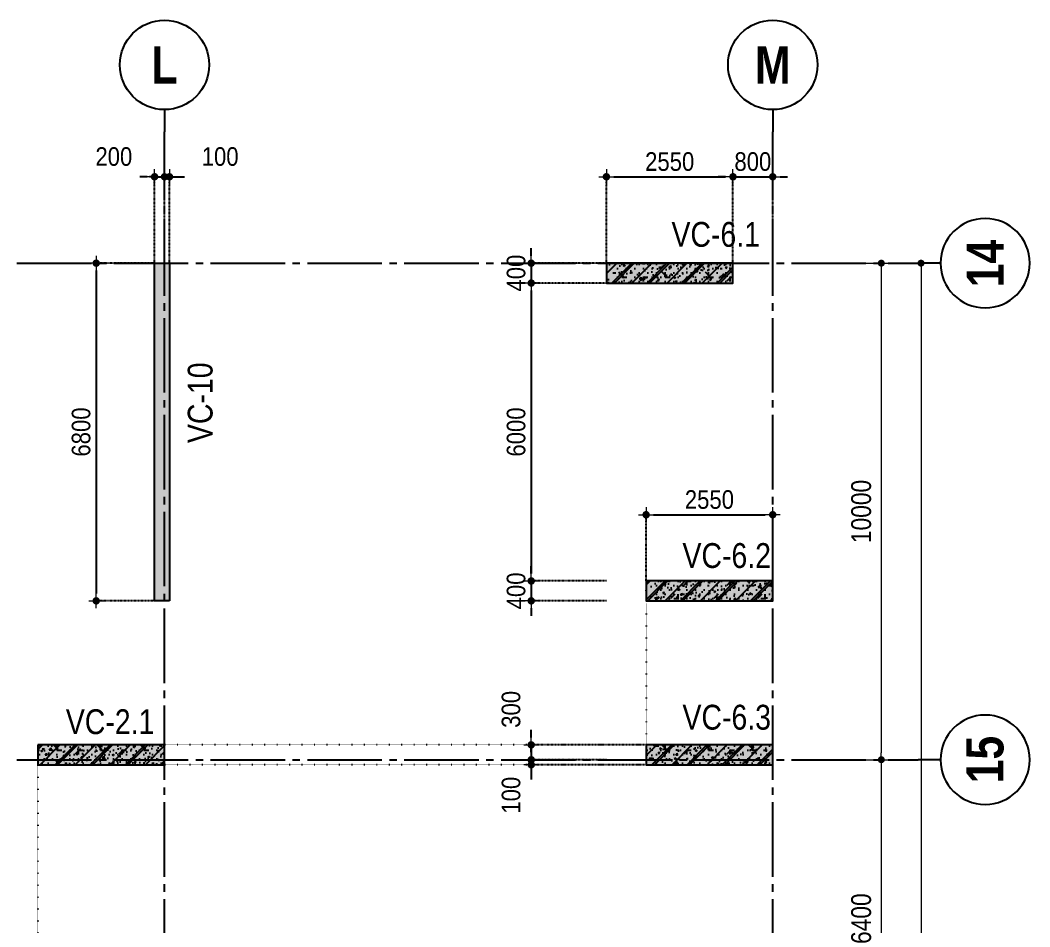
# Model space of a CAD drawing. Header units: millimetres. Extents: x -3973692 to -2843767, y 592734 to 838475.
# Drawn here: x -3264102 to -3243767, y 645467 to 663724 of the extents above; entities that cross this region are included whole.
import ezdxf
from ezdxf.enums import TextEntityAlignment as Align

# ---------------------------------------------------------------- set-up
doc = ezdxf.new("R2010")
doc.units = ezdxf.units.MM
doc.header["$MEASUREMENT"] = 0
doc.header["$PDMODE"] = 3
doc.header["$PDSIZE"] = -20
for name, pattern in [('CHG_XX_Luoi truc-Block C$0$MB_Luoi truc-150-TWC$0$Center101', [13, 10, -1, 1, -1]), ('DIVIDE2', [15.87499999999999, 6.349999999999998, -3.174999999999998, 0, -3.174999999999998, 0, -3.174999999999998]), ('DOT2', [0.125, 0, -0.125]), ('HIDDEN5', [2.8375, 1.25, -1.5875])]:
    doc.linetypes.add(name, pattern=pattern)
doc.layers.get('0').update_dxf_attribs({"lineweight": 9})
doc.layers.get('Defpoints').update_dxf_attribs({"color": 10, "lineweight": 0})
for name, color, linetype, lineweight in [("'S_General_Dim_1", 1, 'Continuous', 18), ("'S_General_Divide_3 Intermediate", 3, 'DIVIDE2', 40), ('CHG_XX_Cot_Block C-T2-3$0$Dim 200', 1, 'Continuous', 5), ('CHG_XX_Luoi truc-Block C$0$Dim 200', 1, 'Continuous', 5), ('TEXT', 7, 'Continuous', 15)]:
    doc.layers.add(name, color=color, linetype=linetype, lineweight=lineweight)
for name, color, linetype in [('CHG_XX_Cot_Block C-T2-3$0$mb_cot tang 4-8 twc$0$Concrete Hatch', 218, 'Continuous'), ('CHG_XX_Cot_Block C-T2-3$0$mb_cot tang 4-8 twc$0$Concrete Line', 6, 'Continuous'), ('CHG_XX_Cot_Block C-T2-3$0$mb_cot tang 4-8 twc$0$Concrete Solid', 216, 'Continuous'), ('CHG_XX_Luoi truc-Block C$0$MB_Luoi truc-150-TWC$0$Grid', 34, 'Continuous'), ('CHG_XX_Luoi truc-Block C$0$MB_Luoi truc-150-TWC$0$Grid Line', 251, 'CHG_XX_Luoi truc-Block C$0$MB_Luoi truc-150-TWC$0$Center101'), ('dim', 1, 'Continuous')]:
    doc.layers.add(name, color=color, linetype=linetype)
doc.styles.add('arial', font='arial.ttf', dxfattribs={"width": 0.85})
doc.styles.add('CHG_XX_Luoi truc-Block C$0$MB_Luoi truc-150-TWC$0$Grid A-F$0$VNI-HelveCB', font='')
doc.styles.add('CHG_XX_Luoi truc-Block C$0$Star-HelCon', font='')
doc.styles.add('TTP-HelCon', font='')
doc.styles.get('CHG_XX_Luoi truc-Block C$0$MB_Luoi truc-150-TWC$0$Grid A-F$0$VNI-HelveCB').set_extended_font_data('VNI-Helve-Condense', bold=True)
doc.styles.get('CHG_XX_Luoi truc-Block C$0$Star-HelCon').set_extended_font_data('VNI-Helve-Condense')
doc.styles.get('TTP-HelCon').set_extended_font_data('VNI-Helve-Condense')
doc.dimstyles.new('150', dxfattribs={"dimscale": 150, "dimtxt": 2.5, "dimasz": 1, "dimexe": 0, "dimexo": 0, "dimgap": 0.75, "dimtad": 1, "dimdec": 0, "dimzin": 9, "dimdsep": 46, "dimtxsty": 'arial', "dimblk1": 'DIMDOT', "dimblk2": 'DIMDOT', "dimsah": 1, "dimcen": 2, "dimdle": 3, "dimclre": 8, "dimclrt": 2, "dimadec": 0, "dimazin": 0, "dimtfac": 1, "dimtdec": 0, "dimtix": 1, "dimtmove": 2, "dimatfit": 3, "dimldrblk": 'DIMPIJL', "dimfxl": 1, "dimtvp": 1.8, "dimtolj": 1, "dimtzin": 0, "dimarcsym": 0})
doc.dimstyles.new('CHG_XX_Luoi truc-Block C$0$Dim 200', dxfattribs={"dimscale": 200, "dimtxt": 2, "dimasz": 0.7, "dimexe": 1, "dimexo": 1, "dimgap": 1, "dimtad": 1, "dimdec": 0, "dimzin": 12, "dimdsep": 46, "dimtxsty": 'CHG_XX_Luoi truc-Block C$0$Star-HelCon', "dimblk": 'CHG_XX_Luoi truc-Block C$0$_Dot', "dimcen": 1, "dimclrd": 256, "dimclre": 256, "dimclrt": 3, "dimadec": 0, "dimazin": 0, "dimtfac": 1, "dimtdec": 0, "dimtix": 1, "dimtmove": 2, "dimatfit": 3, "dimldrblk": 'CHG_XX_Luoi truc-Block C$0$HTT Arrow 30', "dimfxl": 1, "dimtolj": 1, "dimtzin": 0, "dimarcsym": 0})

# ---------------------------------------------------------------- blocks, each defined once
blk = doc.blocks.new('CHG_XX_Luoi truc-Block C$0$_Dot')
at = {"color": 0, "linetype": 'ByBlock', "lineweight": -2}
blk.add_line((-0.5, 0), (-1, 0), dxfattribs=at)
at = {"color": 0, "linetype": 'ByBlock', "const_width": 0.5}
blk.add_lwpolyline([(-0.25, 0, 1), (0.25, 0, 1)], format="xyb", close=True, dxfattribs=at)
blk = doc.blocks.new('*D3089')
at = {"layer": 'CHG_XX_Luoi truc-Block C$0$Dim 200', "lineweight": -2, "transparency": 16777216}
for p, q in [((8067039.849096898, 997243.8145386504), (8068331.040285542, 997243.8145386504)), ((8068131.040285542, 997103.8145386504), (8068131.040285542, 987383.81453865)), ((8067039.849096898, 987243.81453865), (8068331.040285542, 987243.81453865))]:
    blk.add_line(p, q, dxfattribs=at)
at = {"layer": 'Defpoints', "color": 0, "transparency": 16777216}
for p in [(8066839.849096898, 997243.8145386504), (8066839.849096898, 987243.81453865), (8068131.040285542, 987243.81453865)]:
    blk.add_point(p, dxfattribs=at)
at = {"layer": 'CHG_XX_Luoi truc-Block C$0$Dim 200', "lineweight": -2, "transparency": 16777216, "xscale": 140, "yscale": 140, "zscale": 140}
for p, rotation in [((8068131.040285542, 997243.8145386504), 90), ((8068131.040285542, 987243.81453865), 270)]:
    blk.add_blockref('CHG_XX_Luoi truc-Block C$0$_Dot', p, dxfattribs=dict(at, rotation=rotation))
at = {"layer": 'CHG_XX_Luoi truc-Block C$0$Dim 200', "color": 3, "transparency": 16777216, "insert": (8067726.773618875, 992243.8145386515), "char_height": 400, "attachment_point": 5, "rotation": 90, "style": 'CHG_XX_Luoi truc-Block C$0$Star-HelCon'}
blk.add_mtext('\\A1;10000', dxfattribs=at)
blk = doc.blocks.new('CHG_XX_Luoi truc-Block C$0$HTT Arrow 30')
blk.add_hatch(color=256).paths.add_polyline_path([(-2.5, 0.3750000000000002), (-2.5, -0.3749999999999998), (0, 0)])
at = {"color": 0, "linetype": 'ByBlock', "lineweight": -2}
for p, q in [((0, 0), (-2.5, 0.3750000000000002)), ((-2.5, -0.3749999999999998), (-2.5, 0.3750000000000002)), ((0, 0), (-2.5, -0.3749999999999998))]:
    blk.add_line(p, q, dxfattribs=at)
blk = doc.blocks.new('*D3090')
at = {"layer": 'CHG_XX_Luoi truc-Block C$0$Dim 200', "lineweight": -2, "transparency": 16777216}
for p, q in [((8067039.849096898, 987243.81453865), (8068331.040285542, 987243.81453865)), ((8068131.040285542, 987103.81453865), (8068131.040285542, 980983.81453865)), ((8067459.727833977, 980843.81453865), (8068331.040285542, 980843.81453865))]:
    blk.add_line(p, q, dxfattribs=at)
at = {"layer": 'Defpoints', "color": 0, "transparency": 16777216}
for p in [(8066839.849096898, 987243.81453865), (8067259.727833977, 980843.81453865), (8068131.040285542, 980843.81453865)]:
    blk.add_point(p, dxfattribs=at)
at = {"layer": 'CHG_XX_Luoi truc-Block C$0$Dim 200', "lineweight": -2, "transparency": 16777216, "xscale": 140, "yscale": 140, "zscale": 140}
for p, rotation in [((8068131.040285542, 987243.81453865), 90), ((8068131.040285542, 980843.81453865), 270)]:
    blk.add_blockref('CHG_XX_Luoi truc-Block C$0$_Dot', p, dxfattribs=dict(at, rotation=rotation))
at = {"layer": 'CHG_XX_Luoi truc-Block C$0$Dim 200', "color": 3, "transparency": 16777216, "insert": (8067726.773618875, 984043.8145386513), "char_height": 400, "attachment_point": 5, "rotation": 90, "style": 'CHG_XX_Luoi truc-Block C$0$Star-HelCon'}
blk.add_mtext('\\A1;6400', dxfattribs=at)
blk = doc.blocks.new('*D3094')
at = {"layer": 'CHG_XX_Luoi truc-Block C$0$Dim 200', "lineweight": -2, "transparency": 16777216}
for p, q in [((8067886.504521646, 997243.8145386504), (8069130.539711094, 997243.8145386504)), ((8068930.539711094, 997103.8145386504), (8068930.539711094, 948533.81453865)), ((8067886.504521646, 948393.81453865), (8069130.539711094, 948393.81453865))]:
    blk.add_line(p, q, dxfattribs=at)
at = {"layer": 'Defpoints', "color": 0, "transparency": 16777216}
for p in [(8067686.504521646, 997243.8145386504), (8067686.504521646, 948393.81453865), (8068930.539711094, 948393.81453865)]:
    blk.add_point(p, dxfattribs=at)
at = {"layer": 'CHG_XX_Luoi truc-Block C$0$Dim 200', "lineweight": -2, "transparency": 16777216, "xscale": 140, "yscale": 140, "zscale": 140}
for p, rotation in [((8068930.539711094, 997243.8145386504), 90), ((8068930.539711094, 948393.81453865), 270)]:
    blk.add_blockref('CHG_XX_Luoi truc-Block C$0$_Dot', p, dxfattribs=dict(at, rotation=rotation))
at = {"layer": 'CHG_XX_Luoi truc-Block C$0$Dim 200', "color": 3, "transparency": 16777216, "insert": (8068526.273044428, 972818.8145386515), "char_height": 400, "attachment_point": 5, "rotation": 90, "style": 'CHG_XX_Luoi truc-Block C$0$Star-HelCon'}
blk.add_mtext('\\A1;48850', dxfattribs=at)
blk = doc.blocks.new('*U3101')
at = {"layer": 'CHG_XX_Luoi truc-Block C$0$MB_Luoi truc-150-TWC$0$Grid', "lineweight": -2}
blk.add_line((0, 449), (0, 446), dxfattribs=at)
blk.add_circle((0, 455), 6, dxfattribs=at)
at = {"layer": 'CHG_XX_Luoi truc-Block C$0$MB_Luoi truc-150-TWC$0$Grid Line'}
blk.add_line((0, 0), (0, 446), dxfattribs=at)
at = {"layer": 'CHG_XX_Luoi truc-Block C$0$MB_Luoi truc-150-TWC$0$Grid', "lineweight": -2, "style": 'CHG_XX_Luoi truc-Block C$0$MB_Luoi truc-150-TWC$0$Grid A-F$0$VNI-HelveCB'}
for tag, p in [('GRIDSUB', (0, 455)), ('GRID', (0, -9))]:
    blk.add_attdef(tag, text='', height=5, dxfattribs=at).set_placement(p, align=Align.MIDDLE)
blk = doc.blocks.new('*U3103')
at = {"layer": 'CHG_XX_Luoi truc-Block C$0$MB_Luoi truc-150-TWC$0$Grid', "lineweight": -2}
blk.add_line((0, 363), (0, 360), dxfattribs=at)
blk.add_circle((0, 369), 6, dxfattribs=at)
at = {"layer": 'CHG_XX_Luoi truc-Block C$0$MB_Luoi truc-150-TWC$0$Grid Line'}
blk.add_line((0, 0), (0, 360), dxfattribs=at)
at = {"layer": 'CHG_XX_Luoi truc-Block C$0$MB_Luoi truc-150-TWC$0$Grid', "lineweight": -2, "style": 'CHG_XX_Luoi truc-Block C$0$MB_Luoi truc-150-TWC$0$Grid A-F$0$VNI-HelveCB'}
for tag, p in [('GRIDSUB', (0, 369)), ('GRID', (0, -9))]:
    blk.add_attdef(tag, text='', height=5, dxfattribs=at).set_placement(p, align=Align.MIDDLE)
blk = doc.blocks.new('*U3102')
at = {"layer": 'CHG_XX_Luoi truc-Block C$0$MB_Luoi truc-150-TWC$0$Grid', "lineweight": -2}
blk.add_line((0, 363), (0, 360), dxfattribs=at)
blk.add_circle((0, 369), 6, dxfattribs=at)
at = {"layer": 'CHG_XX_Luoi truc-Block C$0$MB_Luoi truc-150-TWC$0$Grid Line'}
blk.add_line((0, 0), (0, 360), dxfattribs=at)
at = {"layer": 'CHG_XX_Luoi truc-Block C$0$MB_Luoi truc-150-TWC$0$Grid', "lineweight": -2, "style": 'CHG_XX_Luoi truc-Block C$0$MB_Luoi truc-150-TWC$0$Grid A-F$0$VNI-HelveCB'}
for tag, p in [('GRIDSUB', (0, 369)), ('GRID', (0, -9))]:
    blk.add_attdef(tag, text='', height=5, dxfattribs=at).set_placement(p, align=Align.MIDDLE)
blk = doc.blocks.new('*U3077')
at = {"layer": 'CHG_XX_Cot_Block C-T2-3$0$mb_cot tang 4-8 twc$0$Concrete Hatch'}
h = blk.add_hatch(dxfattribs=at)
h.set_pattern_fill('CONCRETE', color=256, scale=50, style=0, pattern_type=2)
h.set_pattern_definition([(45, (-3250, -149.9999999999999), (-176.7766952966369, 176.7766952966369), []), (45, (-3250, -99.99999999999989), (-353.5533905932737, 353.5533905932738), []), (49.99999999999999, (-3250, -149.9999999999999), (358.6300913003767, -31.37606749129755), [37.5, -412.5]), (355, (-3250, -149.9999999999999), (-69.3756668065, 376.0960668500059), [30, -330]), (100.4514, (-3220.11416, -152.6146699999999), (289.2546908570108, 344.7197710304768), [31.870095, -350.571056]), (46.18420000000001, (-3250, -49.99999999999989), (533.6205243128222, -82.75950716450905), [56.25, -618.75]), (96.6356, (-3205.5316275, -56.8966534999999), (467.3313527743517, 487.0589354502209), [47.805144, -525.8565]), (351.1842, (-3250, -49.99999999999989), (467.3309725668136, 487.0593004626623), [45, -495]), (21, (-3200, -74.99999999999989), (298.4535260592309, -201.3094453326694), [37.5, -412.5]), (326.0000000000001, (-3200, -74.99999999999989), (121.6576659607909, 362.5750225234265), [30, -330]), (71.4514, (-3175.1288835, -91.77580299999988), (420.111314290745, 161.2652483549762), [31.870095, -350.571056]), (37.50000000000001, (-3250, -149.9999999999999), (6.079927658645334, 166.4469269156558), [0, -326, 0, -335, 0, -331.25]), (7.499999999999999, (-3250, -149.9999999999999), (131.5347687210743, 197.2058559411801), [0, -191, 0, -318.5, 0, -126.25]), (327.5, (-3361.5, -149.9999999999999), (266.9112180862045, -11.2774358671899), [0, -125, 0, -390, 0, -517.5]), (317.5, (-3411.5, -149.9999999999999), (291.5930846711931, 50.05249116615882), [0, -162.5, 0, -259, 0, -367.5]), (0, (-3075, 25.00000000000011), (0, 875), [87.5, -787.5]), (0, (-2812.5, 200.0000000000001), (0, 875), [87.5, -787.5]), (0, (-2987.5, 550.0000000000001), (0, 875), [87.5, -350, 87.5, -350]), (90, (-3075, 25.00000000000011), (-875, 5.35782974626967e-14), [87.5, -787.5]), (90, (-2987.5, 550.0000000000001), (-875, 5.35782974626967e-14), [87.5, -787.5]), (90, (-2725, 200.0000000000001), (-875, 5.35782974626967e-14), [87.5, -787.5]), (90, (-2550, 462.5000000000001), (-875, 5.35782974626967e-14), [87.5, -787.5]), (135, (-2987.5, 25.00000000000011), (-875.016357447105, 8.881784197001252e-14), [123.76, -1113.7]), (135, (-2900, 550.0000000000001), (-875.016357447105, 8.881784197001252e-14), [123.76, -1113.7]), (45, (-2812.5, 200.0000000000001), (8.881784197001252e-14, 875.016357447105), [123.76, -247.485, 123.76, -742.455]), (0, (-3425, -149.9999999999999), (87.5, 87.5), [-175, 0])])
h.paths.add_polyline_path([(-5000, 100), (-5000, -199.9999999999999), (1800, -200), (1800, 100)])
at = {"layer": 'CHG_XX_Cot_Block C-T2-3$0$mb_cot tang 4-8 twc$0$Concrete Solid'}
blk.add_hatch(color=256, dxfattribs=at).paths.add_polyline_path([(-5000, 100), (-5000, -199.9999999999999), (1800, -200), (1800, 100)])
at = {"layer": 'CHG_XX_Cot_Block C-T2-3$0$mb_cot tang 4-8 twc$0$Concrete Line'}
blk.add_lwpolyline([(-5000, 100), (-5000, -199.9999999999999), (1800, -200), (1800, 100)], close=True, dxfattribs=at)
blk = doc.blocks.new('*U3076')
at = {"layer": 'CHG_XX_Cot_Block C-T2-3$0$mb_cot tang 4-8 twc$0$Concrete Hatch'}
h = blk.add_hatch(dxfattribs=at)
h.set_pattern_fill('CONCRETE', color=256, scale=50, style=0, pattern_type=2)
h.set_pattern_definition([(45, (1000, -149.9999999999999), (-176.7766952966369, 176.7766952966369), []), (45, (1000, -99.99999999999989), (-353.5533905932737, 353.5533905932738), []), (49.99999999999999, (1000, -149.9999999999999), (358.6300913003767, -31.37606749129755), [37.5, -412.5]), (355, (1000, -149.9999999999999), (-69.3756668065, 376.0960668500059), [30, -330]), (100.4514, (1029.88584, -152.6146699999999), (289.2546908570108, 344.7197710304768), [31.870095, -350.571056]), (46.18420000000001, (1000, -49.99999999999989), (533.6205243128222, -82.75950716450905), [56.25, -618.75]), (96.6356, (1044.4683725, -56.8966534999999), (467.3313527743517, 487.0589354502209), [47.805144, -525.8565]), (351.1842, (1000, -49.99999999999989), (467.3309725668136, 487.0593004626623), [45, -495]), (21, (1050, -74.99999999999989), (298.4535260592309, -201.3094453326694), [37.5, -412.5]), (326.0000000000001, (1050, -74.99999999999989), (121.6576659607909, 362.5750225234265), [30, -330]), (71.4514, (1074.8711165, -91.77580299999988), (420.111314290745, 161.2652483549762), [31.870095, -350.571056]), (37.50000000000001, (1000, -149.9999999999999), (6.079927658645334, 166.4469269156558), [0, -326, 0, -335, 0, -331.25]), (7.499999999999999, (1000, -149.9999999999999), (131.5347687210743, 197.2058559411801), [0, -191, 0, -318.5, 0, -126.25]), (327.5, (888.5, -149.9999999999999), (266.9112180862045, -11.2774358671899), [0, -125, 0, -390, 0, -517.5]), (317.5, (838.5, -149.9999999999999), (291.5930846711931, 50.05249116615882), [0, -162.5, 0, -259, 0, -367.5]), (0, (1175, 25.00000000000011), (0, 875), [87.5, -787.5]), (0, (1437.5, 200.0000000000001), (0, 875), [87.5, -787.5]), (0, (1262.5, 550.0000000000001), (0, 875), [87.5, -350, 87.5, -350]), (90, (1175, 25.00000000000011), (-875, 5.35782974626967e-14), [87.5, -787.5]), (90, (1262.5, 550.0000000000001), (-875, 5.35782974626967e-14), [87.5, -787.5]), (90, (1525, 200.0000000000001), (-875, 5.35782974626967e-14), [87.5, -787.5]), (90, (1700, 462.5000000000001), (-875, 5.35782974626967e-14), [87.5, -787.5]), (135, (1262.5, 25.00000000000011), (-875.016357447105, 8.881784197001252e-14), [123.76, -1113.7]), (135, (1350, 550.0000000000001), (-875.016357447105, 8.881784197001252e-14), [123.76, -1113.7]), (45, (1437.5, 200.0000000000001), (8.881784197001252e-14, 875.016357447105), [123.76, -247.485, 123.76, -742.455]), (0, (825, -149.9999999999999), (87.5, 87.5), [-175, 0])])
h.paths.add_polyline_path([(-750, 150), (-750, -249.9999999999999), (1800, -250), (1800, 150)])
at = {"layer": 'CHG_XX_Cot_Block C-T2-3$0$mb_cot tang 4-8 twc$0$Concrete Solid'}
blk.add_hatch(color=256, dxfattribs=at).paths.add_polyline_path([(-750, 150), (-750, -249.9999999999999), (1800, -250), (1800, 150)])
at = {"layer": 'CHG_XX_Cot_Block C-T2-3$0$mb_cot tang 4-8 twc$0$Concrete Line'}
blk.add_lwpolyline([(-750, 150), (-750, -249.9999999999999), (1800, -250), (1800, 150)], close=True, dxfattribs=at)
blk = doc.blocks.new('*U3075')
at = {"layer": 'CHG_XX_Cot_Block C-T2-3$0$mb_cot tang 4-8 twc$0$Concrete Hatch'}
h = blk.add_hatch(dxfattribs=at)
h.set_pattern_fill('CONCRETE', color=256, scale=50, style=0, pattern_type=2)
h.set_pattern_definition([(45, (1000, -49.99999999991257), (-176.7766952966369, 176.7766952966369), []), (45, (1000, 8.742517820792273e-11), (-353.5533905932737, 353.5533905932738), []), (49.99999999999999, (1000, -49.99999999991257), (358.6300913003767, -31.37606749129755), [37.5, -412.5]), (355, (1000, -49.99999999991257), (-69.3756668065, 376.0960668500059), [30, -330]), (100.4514, (1029.88584, -52.61466999991256), (289.2546908570108, 344.7197710304768), [31.870095, -350.571056]), (46.18420000000001, (1000, 50.00000000008743), (533.6205243128222, -82.75950716450905), [56.25, -618.75]), (96.6356, (1044.4683725, 43.10334650008741), (467.3313527743517, 487.0589354502209), [47.805144, -525.8565]), (351.1842, (1000, 50.00000000008743), (467.3309725668136, 487.0593004626623), [45, -495]), (21, (1050, 25.00000000008743), (298.4535260592309, -201.3094453326694), [37.5, -412.5]), (326.0000000000001, (1050, 25.00000000008743), (121.6576659607909, 362.5750225234265), [30, -330]), (71.4514, (1074.8711165, 8.224197000087429), (420.111314290745, 161.2652483549762), [31.870095, -350.571056]), (37.50000000000001, (1000, -49.99999999991257), (6.079927658645334, 166.4469269156558), [0, -326, 0, -335, 0, -331.25]), (7.499999999999999, (1000, -49.99999999991257), (131.5347687210743, 197.2058559411801), [0, -191, 0, -318.5, 0, -126.25]), (327.5, (888.5, -49.99999999991257), (266.9112180862045, -11.2774358671899), [0, -125, 0, -390, 0, -517.5]), (317.5, (838.5, -49.99999999991257), (291.5930846711931, 50.05249116615882), [0, -162.5, 0, -259, 0, -367.5]), (0, (1175, 125.0000000000874), (0, 875), [87.5, -787.5]), (0, (1437.5, 300.0000000000874), (0, 875), [87.5, -787.5]), (0, (1262.5, 650.0000000000874), (0, 875), [87.5, -350, 87.5, -350]), (90, (1175, 125.0000000000874), (-875, 5.35782974626967e-14), [87.5, -787.5]), (90, (1262.5, 650.0000000000874), (-875, 5.35782974626967e-14), [87.5, -787.5]), (90, (1525, 300.0000000000874), (-875, 5.35782974626967e-14), [87.5, -787.5]), (90, (1700, 562.5000000000874), (-875, 5.35782974626967e-14), [87.5, -787.5]), (135, (1262.5, 125.0000000000874), (-875.016357447105, 8.881784197001252e-14), [123.76, -1113.7]), (135, (1350, 650.0000000000874), (-875.016357447105, 8.881784197001252e-14), [123.76, -1113.7]), (45, (1437.5, 300.0000000000874), (8.881784197001252e-14, 875.016357447105), [123.76, -247.485, 123.76, -742.455]), (0, (825, -49.99999999991257), (87.5, 87.5), [-175, 0])])
h.paths.add_polyline_path([(-750, 200.0000000000873), (-750, -199.9999999999999), (1800, -200), (1800, 200.0000000000873)])
at = {"layer": 'CHG_XX_Cot_Block C-T2-3$0$mb_cot tang 4-8 twc$0$Concrete Solid'}
blk.add_hatch(color=256, dxfattribs=at).paths.add_polyline_path([(-750, 200.0000000000873), (-750, -199.9999999999999), (1800, -200), (1800, 200.0000000000873)])
at = {"layer": 'CHG_XX_Cot_Block C-T2-3$0$mb_cot tang 4-8 twc$0$Concrete Line'}
blk.add_lwpolyline([(-750, 200.0000000000873), (-750, -199.9999999999999), (1800, -200), (1800, 200.0000000000873)], close=True, dxfattribs=at)
blk = doc.blocks.new('c')
at = {"layer": 'TEXT', "color": 3, "style": 'TTP-HelCon'}
for s, p in [('VC-6.1', (-2038.884038867895, 49179.6693263487)), ('VC-6.2', (-1817.282108711544, 42712.36260486837)), ('VC-2.1', (-14237.70461437339, 39366.24931539805)), ('VC-6.3', (-1817.282108711544, 39457.00760486815))]:
    blk.add_text(s, height=500, dxfattribs=at).set_placement(p)
blk.add_text('VC-10', height=500, rotation=90, dxfattribs=at).set_placement((-11282.01252002316, 45227.9323966282))
blk = doc.blocks.new('DIMDOT')
for p, q in [((1, 0), (-1, 0)), ((0, -1), (0, 1))]:
    blk.add_line(p, q)
at = {"const_width": 0.5}
blk.add_lwpolyline([(-0.25, 0, 1), (0.25, 0, 1)], format="xyb", close=True, dxfattribs=at)
blk = doc.blocks.new('*D1710')
at = {"layer": "'S_General_Dim_1", "color": 8, "linetype": 'HIDDEN5', "lineweight": -2, "transparency": 16777216}
for p, q in [((-3252295.198556936, 658831.0114495861), (-3252295.198556936, 660570.925354989)), ((-3249745.198556936, 658831.0114495861), (-3249745.198556936, 660570.925354989))]:
    blk.add_line(p, q, dxfattribs=at)
at = {"layer": "'S_General_Dim_1", "color": 0, "lineweight": -2, "transparency": 16777216}
blk.add_line((-3252145.198556936, 660570.925354989), (-3249895.198556936, 660570.925354989), dxfattribs=at)
at = {"layer": 'Defpoints', "color": 0, "transparency": 16777216}
for p in [(-3249745.198556936, 660570.925354989), (-3252295.198556936, 658831.0114495861), (-3249745.198556936, 658831.0114495861)]:
    blk.add_point(p, dxfattribs=at)
at = {"layer": "'S_General_Dim_1", "color": 0, "lineweight": -2, "transparency": 16777216, "xscale": 150, "yscale": 150, "zscale": 150, "rotation": 180}
blk.add_blockref('DIMDOT', (-3252295.198556936, 660570.925354989), dxfattribs=at)
at = {"layer": "'S_General_Dim_1", "color": 0, "lineweight": -2, "transparency": 16777216, "xscale": 150, "yscale": 150, "zscale": 150}
blk.add_blockref('DIMDOT', (-3249745.198556936, 660570.925354989), dxfattribs=at)
at = {"layer": "'S_General_Dim_1", "color": 2, "transparency": 16777216, "insert": (-3251020.198556936, 660874.8902253846), "char_height": 375, "attachment_point": 5, "style": 'arial'}
blk.add_mtext('\\A1;2550', dxfattribs=at)
blk = doc.blocks.new('DIMPIJL')
at = {"linetype": 'ByBlock'}
blk.add_solid([(-2.5, 0.4166666666666686), (-2.5, -0.4166666666666686), (0, 0)], dxfattribs=at)
blk = doc.blocks.new('*D1702')
at = {"layer": "'S_General_Dim_1", "color": 0, "lineweight": -2, "transparency": 16777216}
for p, q in [((-3249895.198556936, 660570.925354989), (-3250045.198556936, 660570.925354989)), ((-3249745.198556936, 660570.925354989), (-3248945.198556816, 660570.925354989)), ((-3248795.198556816, 660570.925354989), (-3248645.198556816, 660570.925354989))]:
    blk.add_line(p, q, dxfattribs=at)
at = {"layer": "'S_General_Dim_1", "color": 8, "linetype": 'HIDDEN5', "lineweight": -2, "transparency": 16777216}
for p, q in [((-3249745.198556936, 658831.0114495861), (-3249745.198556936, 660570.925354989)), ((-3248945.198556816, 658831.0114495861), (-3248945.198556816, 660570.925354989))]:
    blk.add_line(p, q, dxfattribs=at)
at = {"layer": 'Defpoints', "color": 0, "transparency": 16777216}
for p in [(-3248945.198556816, 660570.925354989), (-3249745.198556936, 658831.0114495861), (-3248945.198556816, 658831.0114495861)]:
    blk.add_point(p, dxfattribs=at)
at = {"layer": "'S_General_Dim_1", "color": 0, "lineweight": -2, "transparency": 16777216, "xscale": 150, "yscale": 150, "zscale": 150}
blk.add_blockref('DIMDOT', (-3249745.198556936, 660570.925354989), dxfattribs=at)
at = {"layer": "'S_General_Dim_1", "color": 0, "lineweight": -2, "transparency": 16777216, "xscale": 150, "yscale": 150, "zscale": 150, "rotation": 180}
blk.add_blockref('DIMDOT', (-3248945.198556816, 660570.925354989), dxfattribs=at)
at = {"layer": "'S_General_Dim_1", "color": 2, "transparency": 16777216, "insert": (-3249345.198556876, 660874.8902253846), "char_height": 375, "attachment_point": 5, "style": 'arial'}
blk.add_mtext('\\A1;800', dxfattribs=at)
blk = doc.blocks.new('*D1704')
at = {"layer": "'S_General_Dim_1", "color": 8, "linetype": 'HIDDEN5', "lineweight": -2, "transparency": 16777216}
for p, q in [((-3251495.198556936, 652431.0114495858), (-3251495.198556936, 653765.2966278952)), ((-3248945.198556816, 652431.0114495858), (-3248945.198556816, 653765.2966278952))]:
    blk.add_line(p, q, dxfattribs=at)
at = {"layer": "'S_General_Dim_1", "color": 0, "lineweight": -2, "transparency": 16777216}
blk.add_line((-3251345.198556936, 653765.2966278952), (-3249095.198556816, 653765.2966278952), dxfattribs=at)
at = {"layer": 'Defpoints', "color": 0, "transparency": 16777216}
for p in [(-3248945.198556816, 653765.2966278952), (-3251495.198556936, 652431.0114495858), (-3248945.198556816, 652431.0114495858)]:
    blk.add_point(p, dxfattribs=at)
at = {"layer": "'S_General_Dim_1", "color": 0, "lineweight": -2, "transparency": 16777216, "xscale": 150, "yscale": 150, "zscale": 150, "rotation": 180}
blk.add_blockref('DIMDOT', (-3251495.198556936, 653765.2966278952), dxfattribs=at)
at = {"layer": "'S_General_Dim_1", "color": 0, "lineweight": -2, "transparency": 16777216, "xscale": 150, "yscale": 150, "zscale": 150}
blk.add_blockref('DIMDOT', (-3248945.198556816, 653765.2966278952), dxfattribs=at)
at = {"layer": "'S_General_Dim_1", "color": 2, "transparency": 16777216, "insert": (-3250220.198556876, 654069.2614982908), "char_height": 375, "attachment_point": 5, "style": 'arial'}
blk.add_mtext('\\A1;2550', dxfattribs=at)
blk = doc.blocks.new('*D1705')
at = {"layer": "'S_General_Dim_1", "color": 0, "lineweight": -2, "transparency": 16777216}
for p, q in [((-3261545.198556936, 660570.925354989), (-3261695.198556936, 660570.925354989)), ((-3261395.198556936, 660570.925354989), (-3261195.198556936, 660570.925354989)), ((-3261045.198556936, 660570.925354989), (-3260895.198556936, 660570.925354989))]:
    blk.add_line(p, q, dxfattribs=at)
at = {"layer": "'S_General_Dim_1", "color": 8, "linetype": 'HIDDEN5', "lineweight": -2, "transparency": 16777216}
for p, q in [((-3261395.198556936, 658831.0114495861), (-3261395.198556936, 660570.925354989)), ((-3261195.198556936, 658831.0114495861), (-3261195.198556936, 660570.925354989))]:
    blk.add_line(p, q, dxfattribs=at)
at = {"layer": 'Defpoints', "color": 0, "transparency": 16777216}
for p in [(-3261195.198556936, 660570.925354989), (-3261395.198556936, 658831.0114495861), (-3261195.198556936, 658831.0114495861)]:
    blk.add_point(p, dxfattribs=at)
at = {"layer": "'S_General_Dim_1", "color": 0, "lineweight": -2, "transparency": 16777216, "xscale": 150, "yscale": 150, "zscale": 150}
blk.add_blockref('DIMDOT', (-3261395.198556936, 660570.925354989), dxfattribs=at)
at = {"layer": "'S_General_Dim_1", "color": 0, "lineweight": -2, "transparency": 16777216, "xscale": 150, "yscale": 150, "zscale": 150, "rotation": 180}
blk.add_blockref('DIMDOT', (-3261195.198556936, 660570.925354989), dxfattribs=at)
at = {"layer": "'S_General_Dim_1", "color": 2, "transparency": 16777216, "insert": (-3262216.088343931, 660976.2118488499), "char_height": 375, "attachment_point": 5, "style": 'arial'}
blk.add_mtext('\\A1;200', dxfattribs=at)
blk = doc.blocks.new('*D1706')
at = {"layer": "'S_General_Dim_1", "color": 0, "lineweight": -2, "transparency": 16777216}
for p, q in [((-3261345.198556936, 660570.925354989), (-3261495.198556936, 660570.925354989)), ((-3261195.198556936, 660570.925354989), (-3261095.198556935, 660570.925354989)), ((-3260945.198556935, 660570.925354989), (-3260795.198556935, 660570.925354989))]:
    blk.add_line(p, q, dxfattribs=at)
at = {"layer": "'S_General_Dim_1", "color": 8, "linetype": 'HIDDEN5', "lineweight": -2, "transparency": 16777216}
for p, q in [((-3261195.198556936, 658831.0114495861), (-3261195.198556936, 660570.925354989)), ((-3261095.198556935, 658831.0114495861), (-3261095.198556935, 660570.925354989))]:
    blk.add_line(p, q, dxfattribs=at)
at = {"layer": 'Defpoints', "color": 0, "transparency": 16777216}
for p in [(-3261095.198556935, 660570.925354989), (-3261195.198556936, 658831.0114495861), (-3261095.198556935, 658831.0114495861)]:
    blk.add_point(p, dxfattribs=at)
at = {"layer": "'S_General_Dim_1", "color": 0, "lineweight": -2, "transparency": 16777216, "xscale": 150, "yscale": 150, "zscale": 150}
blk.add_blockref('DIMDOT', (-3261195.198556936, 660570.925354989), dxfattribs=at)
at = {"layer": "'S_General_Dim_1", "color": 0, "lineweight": -2, "transparency": 16777216, "xscale": 150, "yscale": 150, "zscale": 150, "rotation": 180}
blk.add_blockref('DIMDOT', (-3261095.198556935, 660570.925354989), dxfattribs=at)
at = {"layer": "'S_General_Dim_1", "color": 2, "transparency": 16777216, "insert": (-3260074.701704019, 660976.2118488499), "char_height": 375, "attachment_point": 5, "style": 'arial'}
blk.add_mtext('\\A1;100', dxfattribs=at)
blk = doc.blocks.new('*D1707')
at = {"layer": "'S_General_Dim_1", "color": 8, "linetype": 'HIDDEN5', "lineweight": -2, "transparency": 16777216}
for p, q in [((-3261395.198556938, 658831.0114495747), (-3262570.503507234, 658831.0114495747)), ((-3261395.198556938, 652031.0114495861), (-3262570.503507234, 652031.0114495861))]:
    blk.add_line(p, q, dxfattribs=at)
at = {"layer": "'S_General_Dim_1", "color": 0, "lineweight": -2, "transparency": 16777216}
blk.add_line((-3262570.503507234, 658681.0114495747), (-3262570.503507234, 652181.0114495861), dxfattribs=at)
at = {"layer": 'Defpoints', "color": 0, "transparency": 16777216}
for p in [(-3261395.198556938, 658831.0114495747), (-3262570.503507234, 652031.0114495861), (-3261395.198556938, 652031.0114495861)]:
    blk.add_point(p, dxfattribs=at)
at = {"layer": "'S_General_Dim_1", "color": 0, "lineweight": -2, "transparency": 16777216, "xscale": 150, "yscale": 150, "zscale": 150}
for p, rotation in [((-3262570.503507234, 658831.0114495747), 90), ((-3262570.503507234, 652031.0114495861), 270)]:
    blk.add_blockref('DIMDOT', p, dxfattribs=dict(at, rotation=rotation))
at = {"layer": "'S_General_Dim_1", "color": 2, "transparency": 16777216, "insert": (-3262874.468377629, 655431.0114495812), "char_height": 375, "attachment_point": 5, "rotation": 90, "style": 'arial'}
blk.add_mtext('\\A1;6800', dxfattribs=at)
blk = doc.blocks.new('*D1649')
at = {"layer": "'S_General_Dim_1", "color": 0, "lineweight": -2, "transparency": 16777216}
for p, q in [((-3253808.875683914, 658981.0114495867), (-3253808.875683914, 659131.0114495867)), ((-3253808.875683914, 658831.0114495867), (-3253808.875683914, 658431.0114495867)), ((-3253808.875683914, 658281.0114495867), (-3253808.875683914, 658131.0114495867))]:
    blk.add_line(p, q, dxfattribs=at)
at = {"layer": "'S_General_Dim_1", "color": 8, "linetype": 'HIDDEN5', "lineweight": -2, "transparency": 16777216}
for p, q in [((-3252295.198556938, 658831.0114495867), (-3253808.875683914, 658831.0114495867)), ((-3252295.198556938, 658431.0114495867), (-3253808.875683914, 658431.0114495867))]:
    blk.add_line(p, q, dxfattribs=at)
at = {"layer": 'Defpoints', "color": 0, "transparency": 16777216}
for p in [(-3252295.198556938, 658831.0114495867), (-3253808.875683914, 658431.0114495867), (-3252295.198556938, 658431.0114495867)]:
    blk.add_point(p, dxfattribs=at)
at = {"layer": "'S_General_Dim_1", "color": 0, "lineweight": -2, "transparency": 16777216, "xscale": 150, "yscale": 150, "zscale": 150}
for p, rotation in [((-3253808.875683914, 658831.0114495867), 270), ((-3253808.875683914, 658431.0114495867), 90)]:
    blk.add_blockref('DIMDOT', p, dxfattribs=dict(at, rotation=rotation))
at = {"layer": "'S_General_Dim_1", "color": 2, "transparency": 16777216, "insert": (-3254112.840554309, 658631.0114495875), "char_height": 375, "attachment_point": 5, "rotation": 90, "style": 'arial'}
blk.add_mtext('\\A1;400', dxfattribs=at)
blk = doc.blocks.new('*D1650')
at = {"layer": "'S_General_Dim_1", "color": 8, "linetype": 'HIDDEN5', "lineweight": -2, "transparency": 16777216}
for p, q in [((-3252295.198556938, 658431.0114495867), (-3253808.875683916, 658431.0114495867)), ((-3252295.198556938, 652431.0114495859), (-3253808.875683916, 652431.0114495859))]:
    blk.add_line(p, q, dxfattribs=at)
at = {"layer": "'S_General_Dim_1", "color": 0, "lineweight": -2, "transparency": 16777216}
blk.add_line((-3253808.875683916, 658281.0114495867), (-3253808.875683916, 652581.0114495859), dxfattribs=at)
at = {"layer": 'Defpoints', "color": 0, "transparency": 16777216}
for p in [(-3252295.198556938, 658431.0114495867), (-3253808.875683916, 652431.0114495859), (-3252295.198556938, 652431.0114495859)]:
    blk.add_point(p, dxfattribs=at)
at = {"layer": "'S_General_Dim_1", "color": 0, "lineweight": -2, "transparency": 16777216, "xscale": 150, "yscale": 150, "zscale": 150}
for p, rotation in [((-3253808.875683916, 658431.0114495867), 90), ((-3253808.875683916, 652431.0114495859), 270)]:
    blk.add_blockref('DIMDOT', p, dxfattribs=dict(at, rotation=rotation))
at = {"layer": "'S_General_Dim_1", "color": 2, "transparency": 16777216, "insert": (-3254112.840554311, 655431.0114495871), "char_height": 375, "attachment_point": 5, "rotation": 90, "style": 'arial'}
blk.add_mtext('\\A1;6000', dxfattribs=at)
blk = doc.blocks.new('*D1651')
at = {"layer": "'S_General_Dim_1", "color": 0, "lineweight": -2, "transparency": 16777216}
for p, q in [((-3253808.875683918, 652581.0114495859), (-3253808.875683918, 652731.0114495859)), ((-3253808.875683918, 652431.0114495859), (-3253808.875683918, 652031.0114495859)), ((-3253808.875683918, 651881.0114495859), (-3253808.875683918, 651731.0114495859))]:
    blk.add_line(p, q, dxfattribs=at)
at = {"layer": "'S_General_Dim_1", "color": 8, "linetype": 'HIDDEN5', "lineweight": -2, "transparency": 16777216}
for p, q in [((-3252295.198556938, 652431.0114495859), (-3253808.875683918, 652431.0114495859)), ((-3252295.198556938, 652031.0114495859), (-3253808.875683918, 652031.0114495859))]:
    blk.add_line(p, q, dxfattribs=at)
at = {"layer": 'Defpoints', "color": 0, "transparency": 16777216}
for p in [(-3252295.198556938, 652431.0114495859), (-3253808.875683918, 652031.0114495859), (-3252295.198556938, 652031.0114495859)]:
    blk.add_point(p, dxfattribs=at)
at = {"layer": "'S_General_Dim_1", "color": 0, "lineweight": -2, "transparency": 16777216, "xscale": 150, "yscale": 150, "zscale": 150}
for p, rotation in [((-3253808.875683918, 652431.0114495859), 270), ((-3253808.875683918, 652031.0114495859), 90)]:
    blk.add_blockref('DIMDOT', p, dxfattribs=dict(at, rotation=rotation))
at = {"layer": "'S_General_Dim_1", "color": 2, "transparency": 16777216, "insert": (-3254112.840554313, 652231.0114495867), "char_height": 375, "attachment_point": 5, "rotation": 90, "style": 'arial'}
blk.add_mtext('\\A1;400', dxfattribs=at)
blk = doc.blocks.new('*D1652')
at = {"layer": "'S_General_Dim_1", "color": 0, "lineweight": -2, "transparency": 16777216}
for p, q in [((-3253808.875683931, 649281.0114495871), (-3253808.875683931, 649431.0114495871)), ((-3253808.875683931, 649131.0114495871), (-3253808.875683931, 648831.0114495864)), ((-3253808.875683931, 648681.0114495864), (-3253808.875683931, 648531.0114495864))]:
    blk.add_line(p, q, dxfattribs=at)
at = {"layer": "'S_General_Dim_1", "color": 8, "linetype": 'HIDDEN5', "lineweight": -2, "transparency": 16777216}
for p, q in [((-3251495.198556936, 649131.0114495871), (-3253808.875683931, 649131.0114495871)), ((-3252295.198556938, 648831.0114495864), (-3253808.875683931, 648831.0114495864))]:
    blk.add_line(p, q, dxfattribs=at)
at = {"layer": 'Defpoints', "color": 0, "transparency": 16777216}
for p in [(-3251495.198556936, 649131.0114495871), (-3253808.875683931, 648831.0114495864), (-3252295.198556938, 648831.0114495864)]:
    blk.add_point(p, dxfattribs=at)
at = {"layer": "'S_General_Dim_1", "color": 0, "lineweight": -2, "transparency": 16777216, "xscale": 150, "yscale": 150, "zscale": 150}
for p, rotation in [((-3253808.875683931, 649131.0114495871), 270), ((-3253808.875683931, 648831.0114495864), 90)]:
    blk.add_blockref('DIMDOT', p, dxfattribs=dict(at, rotation=rotation))
at = {"layer": "'S_General_Dim_1", "color": 2, "transparency": 16777216, "insert": (-3254214.33270982, 649846.2921491493), "char_height": 375, "attachment_point": 5, "rotation": 90, "style": 'arial'}
blk.add_mtext('\\A1;300', dxfattribs=at)
blk = doc.blocks.new('*D1653')
at = {"layer": "'S_General_Dim_1", "color": 0, "lineweight": -2, "transparency": 16777216}
for p, q in [((-3253808.875683929, 648981.0114495864), (-3253808.875683929, 649131.0114495864)), ((-3253808.875683929, 648831.0114495864), (-3253808.875683929, 648731.011449586)), ((-3253808.875683929, 648581.011449586), (-3253808.875683929, 648431.011449586))]:
    blk.add_line(p, q, dxfattribs=at)
at = {"layer": "'S_General_Dim_1", "color": 8, "linetype": 'HIDDEN5', "lineweight": -2, "transparency": 16777216}
for p, q in [((-3252295.198556938, 648831.0114495864), (-3253808.875683929, 648831.0114495864)), ((-3251495.198556936, 648731.011449586), (-3253808.875683929, 648731.011449586))]:
    blk.add_line(p, q, dxfattribs=at)
at = {"layer": 'Defpoints', "color": 0, "transparency": 16777216}
for p in [(-3253808.875683929, 648731.011449586), (-3252295.198556938, 648831.0114495864), (-3251495.198556936, 648731.011449586)]:
    blk.add_point(p, dxfattribs=at)
at = {"layer": "'S_General_Dim_1", "color": 0, "lineweight": -2, "transparency": 16777216, "xscale": 150, "yscale": 150, "zscale": 150}
for p, rotation in [((-3253808.875683929, 648831.0114495864), 270), ((-3253808.875683929, 648731.011449586), 90)]:
    blk.add_blockref('DIMDOT', p, dxfattribs=dict(at, rotation=rotation))
at = {"layer": "'S_General_Dim_1", "color": 2, "transparency": 16777216, "insert": (-3254214.162177761, 648117.1013206954), "char_height": 375, "attachment_point": 5, "rotation": 90, "style": 'arial'}
blk.add_mtext('\\A1;100', dxfattribs=at)
blk = doc.blocks.new('CHG_XX_Luoi truc-Block C')
at = {"layer": 'CHG_XX_Luoi truc-Block C$0$MB_Luoi truc-150-TWC$0$Grid'}
ref = blk.add_blockref('*U3103', (8053693.477890482, 945886.7127233499), dxfattribs=dict(at, xscale=150, yscale=150, zscale=150))
ref.add_attrib('GRIDSUB', 'L', dxfattribs={"lineweight": -2, "height": 750, "style": 'CHG_XX_Luoi truc-Block C$0$MB_Luoi truc-150-TWC$0$Grid A-F$0$VNI-HelveCB'}).set_placement((8053693.477890482, 1001236.71272335), align=Align.MIDDLE)
ref = blk.add_blockref('*U3102', (8065943.477890601, 945886.7127233499), dxfattribs=dict(at, xscale=150, yscale=150, zscale=150))
ref.add_attrib('GRIDSUB', 'M', dxfattribs={"lineweight": -2, "height": 750, "style": 'CHG_XX_Luoi truc-Block C$0$MB_Luoi truc-150-TWC$0$Grid A-F$0$VNI-HelveCB'}).set_placement((8065943.477890601, 1001236.71272335), align=Align.MIDDLE)
ref = blk.add_blockref('*U3101', (8001971.747213705, 997243.81453865), dxfattribs=dict(at, xscale=-150, yscale=150, zscale=150, rotation=270))
ref.add_attrib('GRIDSUB', '14', dxfattribs={"lineweight": -2, "height": 750, "rotation": 90, "style": 'CHG_XX_Luoi truc-Block C$0$MB_Luoi truc-150-TWC$0$Grid A-F$0$VNI-HelveCB'}).set_placement((8070221.747213705, 997235.81453865), align=Align.MIDDLE)
ref = blk.add_blockref('*U3101', (8001971.747213705, 987243.81453865), dxfattribs=dict(at, xscale=-150, yscale=150, zscale=150, rotation=270))
ref.add_attrib('GRIDSUB', '15', dxfattribs={"lineweight": -2, "height": 750, "rotation": 90, "style": 'CHG_XX_Luoi truc-Block C$0$MB_Luoi truc-150-TWC$0$Grid A-F$0$VNI-HelveCB'}).set_placement((8070221.747213705, 987247.81453865), align=Align.MIDDLE)
at = {"layer": 'CHG_XX_Luoi truc-Block C$0$Dim 200'}
for base, p1, p2, picture, middle in [((8068131.040285542, 987243.81453865), (8066839.849096898, 997243.8145386504), (8066839.849096898, 987243.81453865), '*D3089', (8067726.773618875, 992243.8145386515)), ((8068930.539711094, 948393.81453865), (8067686.504521646, 997243.8145386504), (8067686.504521646, 948393.81453865), '*D3094', (8068526.273044428, 972818.8145386515)), ((8068131.040285542, 980843.81453865), (8066839.849096898, 987243.81453865), (8067259.727833977, 980843.81453865), '*D3090', (8067726.773618875, 984043.8145386513))]:
    dim = blk.add_linear_dim(base=base, p1=p1, p2=p2, angle=90, dimstyle='CHG_XX_Luoi truc-Block C$0$Dim 200', dxfattribs=at)
    dim.commit()
    dim.dimension.update_dxf_attribs({"geometry": picture, "text_midpoint": middle})
blk = doc.blocks.new('CHG_XX_Cot_Block C-T2-3')
at = {"layer": 'CHG_XX_Cot_Block C-T2-3$0$Dim 200'}
blk.add_blockref('CHG_XX_Luoi truc-Block C', (0, 0), dxfattribs=at)
at = {"layer": 'CHG_XX_Cot_Block C-T2-3$0$mb_cot tang 4-8 twc$0$Concrete Line', "xscale": -1, "rotation": 270}
blk.add_blockref('*U3077', (8053693.477890482, 995443.8145386496), dxfattribs=at)
at = {"layer": 'CHG_XX_Cot_Block C-T2-3$0$mb_cot tang 4-8 twc$0$Concrete Line'}
for name, p in [('*U3076', (8063343.477890482, 997093.8145386496)), ('*U3076', (8064143.477890481, 990693.8145386494)), ('*U3075', (8051893.477890482, 987343.8145386501)), ('*U3075', (8064143.477890482, 987343.8145386496))]:
    blk.add_blockref(name, p, dxfattribs=at)

msp = doc.modelspace()

# ---------------------------------------------------------------- linework, layer by layer
at = {"layer": 'dim', "linetype": 'DOT2', "ltscale": 10}
for p, q in [((-3251495.198556936, 651981.0114495858), (-3251495.198556936, 648781.0114495864)), ((-3251495.198556934, 649131.0114495868), (-3261195.198556934, 649131.0114495863)), ((-3263745.198556936, 648781.0114495858), (-3263745.198556936, 633331.0114495857)), ((-3251495.198556934, 648731.0114495868), (-3261195.198556934, 648731.0114495863))]:
    msp.add_line(p, q, dxfattribs=at)

# ---------------------------------------------------------------- block references
at = {"layer": "'S_General_Divide_3 Intermediate"}
msp.add_blockref('CHG_XX_Cot_Block C-T2-3', (-11314888.67644742, -338412.8030890638), dxfattribs=at)
at = {"layer": 'TEXT'}
msp.add_blockref('c', (-3248945.198556816, 609981.0114495861), dxfattribs=at)

# ---------------------------------------------------------------- dimensions: what is measured, and where the dimension line sits
at = {"layer": "'S_General_Dim_1"}
for base, p1, p2, picture, middle in [((-3261195.198556936, 660570.925354989), (-3261395.198556936, 658831.0114495861), (-3261195.198556936, 658831.0114495861), '*D1705', (-3262216.088343931, 660976.2118488499)), ((-3261095.198556935, 660570.925354989), (-3261195.198556936, 658831.0114495861), (-3261095.198556935, 658831.0114495861), '*D1706', (-3260074.701704019, 660976.2118488499))]:
    dim = msp.add_linear_dim(base=base, p1=p1, p2=p2, dimstyle='150', dxfattribs=at)
    dim.commit()
    dim.dimension.update_dxf_attribs({"geometry": picture, "text_midpoint": middle, "dimtype": 160})
for base, p1, p2, picture, middle in [((-3249745.198556936, 660570.925354989), (-3252295.198556936, 658831.0114495861), (-3249745.198556936, 658831.0114495861), '*D1710', (-3251020.198556936, 660874.8902253846)), ((-3248945.198556816, 660570.925354989), (-3249745.198556936, 658831.0114495861), (-3248945.198556816, 658831.0114495861), '*D1702', (-3249345.198556876, 660874.8902253846)), ((-3248945.198556816, 653765.2966278952), (-3251495.198556936, 652431.0114495858), (-3248945.198556816, 652431.0114495858), '*D1704', (-3250220.198556876, 654069.2614982908))]:
    dim = msp.add_linear_dim(base=base, p1=p1, p2=p2, dimstyle='150', dxfattribs=at)
    dim.commit()
    dim.dimension.update_dxf_attribs({"geometry": picture, "text_midpoint": middle})
for base, p1, p2, picture, middle in [((-3253808.875683914, 658431.0114495867), (-3252295.198556936, 658831.0114495865), (-3252295.198556936, 658431.0114495865), '*D1649', (-3254112.840554309, 658631.0114495875)), ((-3262570.503507234, 652031.0114495861), (-3261395.198556936, 658831.0114495745), (-3261395.198556936, 652031.0114495859), '*D1707', (-3262874.468377629, 655431.0114495812)), ((-3253808.875683916, 652431.0114495859), (-3252295.198556936, 658431.0114495865), (-3252295.198556936, 652431.0114495857), '*D1650', (-3254112.840554311, 655431.0114495871)), ((-3253808.875683918, 652031.0114495859), (-3252295.198556936, 652431.0114495857), (-3252295.198556936, 652031.0114495857), '*D1651', (-3254112.840554313, 652231.0114495867))]:
    dim = msp.add_linear_dim(base=base, p1=p1, p2=p2, angle=90, dimstyle='150', dxfattribs=at)
    dim.commit()
    dim.dimension.update_dxf_attribs({"geometry": picture, "text_midpoint": middle})
for base, p1, p2, picture, middle in [((-3253808.875683931, 648831.0114495864), (-3251495.198556934, 649131.0114495868), (-3252295.198556936, 648831.0114495861), '*D1652', (-3254214.33270982, 649846.2921491493)), ((-3253808.875683929, 648731.011449586), (-3252295.198556936, 648831.0114495861), (-3251495.198556934, 648731.0114495858), '*D1653', (-3254214.162177761, 648117.1013206954))]:
    dim = msp.add_linear_dim(base=base, p1=p1, p2=p2, angle=90, dimstyle='150', dxfattribs=at)
    dim.commit()
    dim.dimension.update_dxf_attribs({"geometry": picture, "text_midpoint": middle, "dimtype": 160})

doc.saveas('drawing.dxf')
